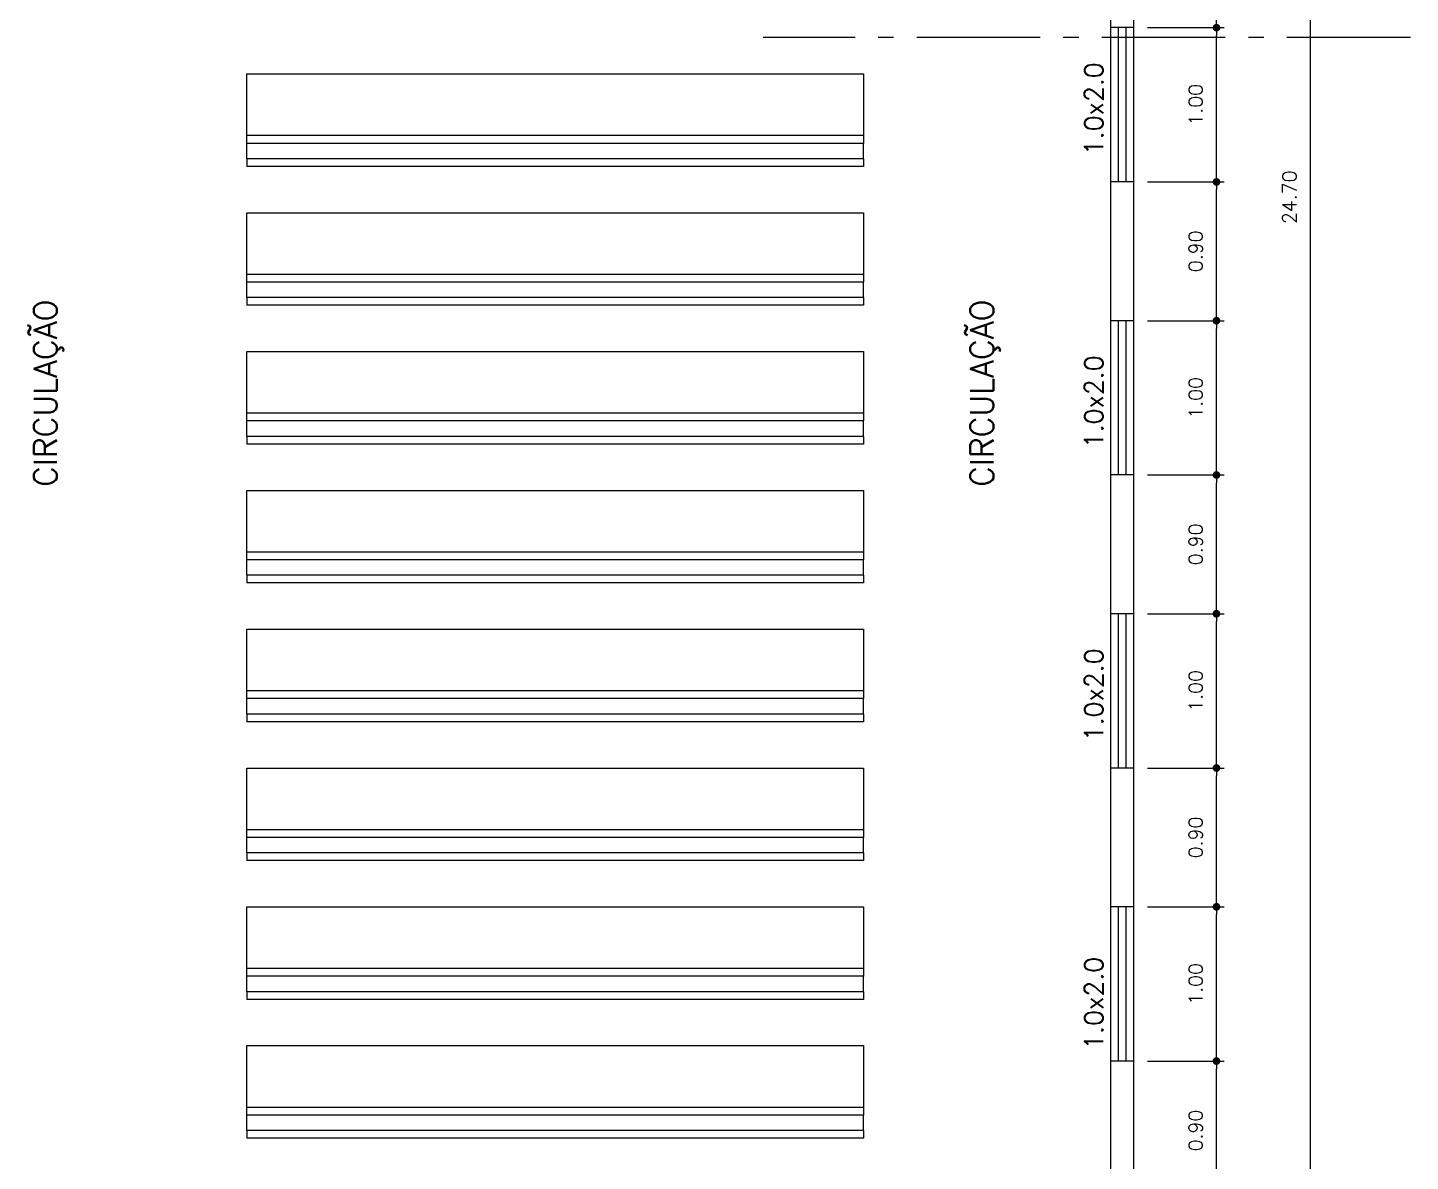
# Model space of a CAD drawing. Extents: x -230.3 to -156.5, y 53.3 to 122.6.
# Drawn here: x -166.81 to -157.85, y 85.32 to 92.67 of the extents above; entities that cross this region are included whole.
import ezdxf
from ezdxf.enums import TextEntityAlignment as Align

# ---------------------------------------------------------------- set-up
doc = ezdxf.new("R2010")
doc.units = 0
doc.header["$MEASUREMENT"] = 0
doc.linetypes.add('DASHDOT', pattern=[1.1, 0.8, -0.15, 0, -0.15])
doc.layers.get('DEFPOINTS').update_dxf_attribs({"linetype": 'CONTINUOUS'})
for name, color, linetype in [('ALVENARIA', 7, 'CONTINUOUS'), ('COTA', 1, 'CONTINUOUS'), ('HATCH', 30, 'CONTINUOUS'), ('JAPOR', 142, 'CONTINUOUS'), ('TEXTO2', 40, 'CONTINUOUS'), ('TEXTO3', 3, 'CONTINUOUS')]:
    doc.layers.add(name, color=color, linetype=linetype)
doc.styles.add('SIMPLEX', font='SIMPLEX.SHX')
doc.dimstyles.new('DIM50', dxfattribs={"dimtxt": 0.09, "dimasz": 0.05, "dimexe": 0.05, "dimexo": 0.09, "dimgap": 0.09, "dimtad": 1, "dimzin": 0, "dimdsep": 46, "dimtxsty": 'SIMPLEX', "dimblk": 'DOT', "dimcen": 0.09, "dimadec": 0, "dimazin": 0, "dimtfac": 1, "dimtix": 1, "dimtofl": 0, "dimtmove": 2, "dimatfit": 3, "dimldrblk": 'DOT', "dimfxl": 1, "dimtolj": 1, "dimtzin": 0, "dimarcsym": 0})

# ---------------------------------------------------------------- blocks, each defined once
blk = doc.blocks.new('DOT')
at = {"layer": 'ALVENARIA', "color": 0, "linetype": 'ByBlock'}
blk.add_line((-0.5, 0), (-1, 0), dxfattribs=at)
at = {"layer": 'ALVENARIA', "color": 0, "linetype": 'ByBlock', "const_width": 0.5}
blk.add_lwpolyline([(-0.25, 0, 1), (0.25, 0, 1)], format="xyb", close=True, dxfattribs=at)
blk = doc.blocks.new('*D140')
at = {"layer": 'COTA', "color": 0, "lineweight": -2}
for p, q in [((-159.5499, 85.9668), (-159.0524, 85.9668)), ((-159.1024, 85.1168), (-159.1024, 85.9168)), ((-159.5499, 85.0668), (-159.0524, 85.0668))]:
    blk.add_line(p, q, dxfattribs=at)
at = {"layer": 'DEFPOINTS', "color": 0}
for p in [(-159.6399, 85.9668), (-159.1024, 85.9668), (-159.6399, 85.0668)]:
    blk.add_point(p, dxfattribs=at)
at = {"layer": 'COTA', "color": 0, "lineweight": -2, "xscale": 0.05, "yscale": 0.05, "zscale": 0.05}
for p, rotation in [((-159.1024, 85.9668), 90), ((-159.1024, 85.0668), 270)]:
    blk.add_blockref('DOT', p, dxfattribs=dict(at, rotation=rotation))
at = {"layer": 'COTA', "color": 0, "insert": (-159.2374, 85.5168), "char_height": 0.09, "attachment_point": 5, "rotation": 90, "style": 'SIMPLEX'}
blk.add_mtext('\\A1;0.90', dxfattribs=at)
blk = doc.blocks.new('*D141')
at = {"layer": 'COTA', "color": 0, "lineweight": -2}
for p, q in [((-159.5499, 86.9668), (-159.0524, 86.9668)), ((-159.1024, 86.0168), (-159.1024, 86.9168)), ((-159.5499, 85.9668), (-159.0524, 85.9668))]:
    blk.add_line(p, q, dxfattribs=at)
at = {"layer": 'DEFPOINTS', "color": 0}
for p in [(-159.6399, 86.9668), (-159.1024, 86.9668), (-159.6399, 85.9668)]:
    blk.add_point(p, dxfattribs=at)
at = {"layer": 'COTA', "color": 0, "lineweight": -2, "xscale": 0.05, "yscale": 0.05, "zscale": 0.05}
for p, rotation in [((-159.1024, 86.9668), 90), ((-159.1024, 85.9668), 270)]:
    blk.add_blockref('DOT', p, dxfattribs=dict(at, rotation=rotation))
at = {"layer": 'COTA', "color": 0, "insert": (-159.2374, 86.4668), "char_height": 0.09, "attachment_point": 5, "rotation": 90, "style": 'SIMPLEX'}
blk.add_mtext('\\A1;1.00', dxfattribs=at)
blk = doc.blocks.new('*D142')
at = {"layer": 'COTA', "color": 0, "lineweight": -2}
for p, q in [((-159.5499, 87.8668), (-159.0524, 87.8668)), ((-159.1024, 87.0168), (-159.1024, 87.8168)), ((-159.5499, 86.9668), (-159.0524, 86.9668))]:
    blk.add_line(p, q, dxfattribs=at)
at = {"layer": 'DEFPOINTS', "color": 0}
for p in [(-159.6399, 87.8668), (-159.1024, 87.8668), (-159.6399, 86.9668)]:
    blk.add_point(p, dxfattribs=at)
at = {"layer": 'COTA', "color": 0, "lineweight": -2, "xscale": 0.05, "yscale": 0.05, "zscale": 0.05}
for p, rotation in [((-159.1024, 87.8668), 90), ((-159.1024, 86.9668), 270)]:
    blk.add_blockref('DOT', p, dxfattribs=dict(at, rotation=rotation))
at = {"layer": 'COTA', "color": 0, "insert": (-159.2374, 87.4168), "char_height": 0.09, "attachment_point": 5, "rotation": 90, "style": 'SIMPLEX'}
blk.add_mtext('\\A1;0.90', dxfattribs=at)
blk = doc.blocks.new('*D143')
at = {"layer": 'COTA', "color": 0, "lineweight": -2}
for p, q in [((-159.5499, 88.8668), (-159.0524, 88.8668)), ((-159.1024, 87.9168), (-159.1024, 88.8168)), ((-159.5499, 87.8668), (-159.0524, 87.8668))]:
    blk.add_line(p, q, dxfattribs=at)
at = {"layer": 'DEFPOINTS', "color": 0}
for p in [(-159.6399, 88.8668), (-159.1024, 88.8668), (-159.6399, 87.8668)]:
    blk.add_point(p, dxfattribs=at)
at = {"layer": 'COTA', "color": 0, "lineweight": -2, "xscale": 0.05, "yscale": 0.05, "zscale": 0.05}
for p, rotation in [((-159.1024, 88.8668), 90), ((-159.1024, 87.8668), 270)]:
    blk.add_blockref('DOT', p, dxfattribs=dict(at, rotation=rotation))
at = {"layer": 'COTA', "color": 0, "insert": (-159.2374, 88.3668), "char_height": 0.09, "attachment_point": 5, "rotation": 90, "style": 'SIMPLEX'}
blk.add_mtext('\\A1;1.00', dxfattribs=at)
blk = doc.blocks.new('*D144')
at = {"layer": 'COTA', "color": 0, "lineweight": -2}
for p, q in [((-159.5499, 89.7668), (-159.0524, 89.7668)), ((-159.1024, 88.9168), (-159.1024, 89.7168)), ((-159.5499, 88.8668), (-159.0524, 88.8668))]:
    blk.add_line(p, q, dxfattribs=at)
at = {"layer": 'DEFPOINTS', "color": 0}
for p in [(-159.6399, 89.7668), (-159.1024, 89.7668), (-159.6399, 88.8668)]:
    blk.add_point(p, dxfattribs=at)
at = {"layer": 'COTA', "color": 0, "lineweight": -2, "xscale": 0.05, "yscale": 0.05, "zscale": 0.05}
for p, rotation in [((-159.1024, 89.7668), 90), ((-159.1024, 88.8668), 270)]:
    blk.add_blockref('DOT', p, dxfattribs=dict(at, rotation=rotation))
at = {"layer": 'COTA', "color": 0, "insert": (-159.2374, 89.3168), "char_height": 0.09, "attachment_point": 5, "rotation": 90, "style": 'SIMPLEX'}
blk.add_mtext('\\A1;0.90', dxfattribs=at)
blk = doc.blocks.new('*D145')
at = {"layer": 'COTA', "color": 0, "lineweight": -2}
for p, q in [((-159.5499, 90.7668), (-159.0524, 90.7668)), ((-159.1024, 89.8168), (-159.1024, 90.7168)), ((-159.5499, 89.7668), (-159.0524, 89.7668))]:
    blk.add_line(p, q, dxfattribs=at)
at = {"layer": 'DEFPOINTS', "color": 0}
for p in [(-159.6399, 90.7668), (-159.1024, 90.7668), (-159.6399, 89.7668)]:
    blk.add_point(p, dxfattribs=at)
at = {"layer": 'COTA', "color": 0, "lineweight": -2, "xscale": 0.05, "yscale": 0.05, "zscale": 0.05}
for p, rotation in [((-159.1024, 90.7668), 90), ((-159.1024, 89.7668), 270)]:
    blk.add_blockref('DOT', p, dxfattribs=dict(at, rotation=rotation))
at = {"layer": 'COTA', "color": 0, "insert": (-159.2374, 90.2668), "char_height": 0.09, "attachment_point": 5, "rotation": 90, "style": 'SIMPLEX'}
blk.add_mtext('\\A1;1.00', dxfattribs=at)
blk = doc.blocks.new('*D146')
at = {"layer": 'COTA', "color": 0, "lineweight": -2}
for p, q in [((-159.5499, 91.6668), (-159.0524, 91.6668)), ((-159.1024, 90.8168), (-159.1024, 91.6168)), ((-159.5499, 90.7668), (-159.0524, 90.7668))]:
    blk.add_line(p, q, dxfattribs=at)
at = {"layer": 'DEFPOINTS', "color": 0}
for p in [(-159.6399, 91.6668), (-159.1024, 91.6668), (-159.6399, 90.7668)]:
    blk.add_point(p, dxfattribs=at)
at = {"layer": 'COTA', "color": 0, "lineweight": -2, "xscale": 0.05, "yscale": 0.05, "zscale": 0.05}
for p, rotation in [((-159.1024, 91.6668), 90), ((-159.1024, 90.7668), 270)]:
    blk.add_blockref('DOT', p, dxfattribs=dict(at, rotation=rotation))
at = {"layer": 'COTA', "color": 0, "insert": (-159.2374, 91.2168), "char_height": 0.09, "attachment_point": 5, "rotation": 90, "style": 'SIMPLEX'}
blk.add_mtext('\\A1;0.90', dxfattribs=at)
blk = doc.blocks.new('*D147')
at = {"layer": 'COTA', "color": 0, "lineweight": -2}
for p, q in [((-159.5499, 92.6668), (-159.0524, 92.6668)), ((-159.1024, 91.7168), (-159.1024, 92.6168)), ((-159.5499, 91.6668), (-159.0524, 91.6668))]:
    blk.add_line(p, q, dxfattribs=at)
at = {"layer": 'DEFPOINTS', "color": 0}
for p in [(-159.6399, 92.6668), (-159.1024, 92.6668), (-159.6399, 91.6668)]:
    blk.add_point(p, dxfattribs=at)
at = {"layer": 'COTA', "color": 0, "lineweight": -2, "xscale": 0.05, "yscale": 0.05, "zscale": 0.05}
for p, rotation in [((-159.1024, 92.6668), 90), ((-159.1024, 91.6668), 270)]:
    blk.add_blockref('DOT', p, dxfattribs=dict(at, rotation=rotation))
at = {"layer": 'COTA', "color": 0, "insert": (-159.2374, 92.1668), "char_height": 0.09, "attachment_point": 5, "rotation": 90, "style": 'SIMPLEX'}
blk.add_mtext('\\A1;1.00', dxfattribs=at)
blk = doc.blocks.new('*D148')
at = {"layer": 'COTA', "color": 0, "lineweight": -2}
for p, q in [((-159.5499, 93.5668), (-159.0524, 93.5668)), ((-159.1024, 92.7168), (-159.1024, 93.5168)), ((-159.5499, 92.6668), (-159.0524, 92.6668))]:
    blk.add_line(p, q, dxfattribs=at)
at = {"layer": 'DEFPOINTS', "color": 0}
for p in [(-159.6399, 93.5668), (-159.1024, 93.5668), (-159.6399, 92.6668)]:
    blk.add_point(p, dxfattribs=at)
at = {"layer": 'COTA', "color": 0, "lineweight": -2, "xscale": 0.05, "yscale": 0.05, "zscale": 0.05}
for p, rotation in [((-159.1024, 93.5668), 90), ((-159.1024, 92.6668), 270)]:
    blk.add_blockref('DOT', p, dxfattribs=dict(at, rotation=rotation))
at = {"layer": 'COTA', "color": 0, "insert": (-159.2374, 93.1168), "char_height": 0.09, "attachment_point": 5, "rotation": 90, "style": 'SIMPLEX'}
blk.add_mtext('\\A1;0.90', dxfattribs=at)
blk = doc.blocks.new('*D158')
at = {"layer": 'COTA', "color": 0, "lineweight": -2}
for p, q in [((-159.6999, 103.9168), (-158.4434, 103.9168)), ((-158.4934, 79.2671), (-158.4934, 103.8668)), ((-159.5499, 79.2171), (-158.4434, 79.2171))]:
    blk.add_line(p, q, dxfattribs=at)
at = {"layer": 'DEFPOINTS', "color": 0}
for p in [(-159.7899, 103.9168), (-158.4934, 103.9168), (-159.6399, 79.2171)]:
    blk.add_point(p, dxfattribs=at)
at = {"layer": 'COTA', "color": 0, "lineweight": -2, "xscale": 0.05, "yscale": 0.05, "zscale": 0.05}
for p, rotation in [((-158.4934, 103.9168), 90), ((-158.4934, 79.2171), 270)]:
    blk.add_blockref('DOT', p, dxfattribs=dict(at, rotation=rotation))
at = {"layer": 'COTA', "color": 0, "insert": (-158.6284, 91.567), "char_height": 0.09, "attachment_point": 5, "rotation": 90, "style": 'SIMPLEX'}
blk.add_mtext('\\A1;24.70', dxfattribs=at)

msp = doc.modelspace()

# ---------------------------------------------------------------- linework, layer by layer
at = {"layer": 'ALVENARIA'}
for p, q in [((-159.7899, 93.5668), (-159.7899, 92.6668)), ((-159.6399, 93.5668), (-159.6399, 92.6668)), ((-159.6399, 92.6668), (-159.7899, 92.6668)), ((-159.7899, 91.6668), (-159.7899, 90.7668)), ((-159.6399, 91.6668), (-159.7899, 91.6668)), ((-159.6399, 91.6668), (-159.6399, 90.7668)), ((-159.6399, 90.7668), (-159.7899, 90.7668)), ((-159.7899, 89.7668), (-159.7899, 88.8668)), ((-159.6399, 89.7668), (-159.7899, 89.7668)), ((-159.6399, 89.7668), (-159.6399, 88.8668)), ((-159.6399, 88.8668), (-159.7899, 88.8668)), ((-159.7899, 87.8668), (-159.7899, 86.9668)), ((-159.6399, 87.8668), (-159.7899, 87.8668)), ((-159.6399, 87.8668), (-159.6399, 86.9668)), ((-159.6399, 86.9668), (-159.7899, 86.9668)), ((-159.7899, 85.9668), (-159.7899, 85.0668)), ((-159.6399, 85.9668), (-159.7899, 85.9668)), ((-159.6399, 85.9668), (-159.6399, 85.0668))]:
    msp.add_line(p, q, dxfattribs=at)
at = {"layer": 'ALVENARIA', "linetype": 'DASHDOT'}
msp.add_line((-157.8454, 92.6026), (-162.0425, 92.6026), dxfattribs=at)
at = {"layer": 'HATCH'}
for p, q in [((-165.3899, 92.3668), (-161.3899, 92.3668)), ((-165.3899, 91.9168), (-165.3899, 92.3668)), ((-161.3899, 92.3668), (-161.3899, 91.9168)), ((-161.3899, 91.9668), (-165.3899, 91.9668)), ((-161.3899, 91.9168), (-165.3899, 91.9168)), ((-165.3899, 91.8168), (-165.3899, 91.9168)), ((-161.3899, 91.8168), (-161.3899, 91.9168)), ((-161.3899, 91.8168), (-165.3899, 91.8168)), ((-165.3899, 91.8168), (-165.3899, 91.7668)), ((-161.3899, 91.8168), (-161.3899, 91.7668)), ((-161.3899, 91.7668), (-165.3899, 91.7668)), ((-165.3899, 91.4668), (-161.3899, 91.4668)), ((-165.3899, 91.0168), (-165.3899, 91.4668)), ((-161.3899, 91.4668), (-161.3899, 91.0168)), ((-161.3899, 91.0668), (-165.3899, 91.0668)), ((-161.3899, 91.0168), (-165.3899, 91.0168)), ((-165.3899, 90.9168), (-165.3899, 91.0168)), ((-161.3899, 90.9168), (-161.3899, 91.0168)), ((-161.3899, 90.9168), (-165.3899, 90.9168)), ((-165.3899, 90.9168), (-165.3899, 90.8668)), ((-161.3899, 90.9168), (-161.3899, 90.8668)), ((-161.3899, 90.8668), (-165.3899, 90.8668)), ((-165.3899, 90.5668), (-161.3899, 90.5668)), ((-165.3899, 90.1168), (-165.3899, 90.5668)), ((-161.3899, 90.5668), (-161.3899, 90.1168)), ((-161.3899, 90.1668), (-165.3899, 90.1668)), ((-161.3899, 90.1168), (-165.3899, 90.1168)), ((-165.3899, 90.0168), (-165.3899, 90.1168)), ((-161.3899, 90.0168), (-161.3899, 90.1168)), ((-161.3899, 90.0168), (-165.3899, 90.0168)), ((-165.3899, 90.0168), (-165.3899, 89.9668)), ((-161.3899, 90.0168), (-161.3899, 89.9668)), ((-161.3899, 89.9668), (-165.3899, 89.9668)), ((-165.3899, 89.6668), (-161.3899, 89.6668)), ((-165.3899, 89.2168), (-165.3899, 89.6668)), ((-161.3899, 89.6668), (-161.3899, 89.2168)), ((-161.3899, 89.2668), (-165.3899, 89.2668)), ((-161.3899, 89.2168), (-165.3899, 89.2168)), ((-165.3899, 89.1168), (-165.3899, 89.2168)), ((-161.3899, 89.1168), (-161.3899, 89.2168)), ((-161.3899, 89.1168), (-165.3899, 89.1168)), ((-165.3899, 89.1168), (-165.3899, 89.0668)), ((-161.3899, 89.1168), (-161.3899, 89.0668)), ((-161.3899, 89.0668), (-165.3899, 89.0668)), ((-165.3899, 88.7668), (-161.3899, 88.7668)), ((-165.3899, 88.3168), (-165.3899, 88.7668)), ((-161.3899, 88.7668), (-161.3899, 88.3168)), ((-161.3899, 88.3668), (-165.3899, 88.3668)), ((-161.3899, 88.3168), (-165.3899, 88.3168)), ((-165.3899, 88.2168), (-165.3899, 88.3168)), ((-161.3899, 88.2168), (-161.3899, 88.3168)), ((-161.3899, 88.2168), (-165.3899, 88.2168)), ((-165.3899, 88.2168), (-165.3899, 88.1668)), ((-161.3899, 88.2168), (-161.3899, 88.1668)), ((-161.3899, 88.1668), (-165.3899, 88.1668)), ((-165.3899, 87.8668), (-161.3899, 87.8668)), ((-165.3899, 87.4168), (-165.3899, 87.8668)), ((-161.3899, 87.8668), (-161.3899, 87.4168)), ((-161.3899, 87.4668), (-165.3899, 87.4668)), ((-161.3899, 87.4168), (-165.3899, 87.4168)), ((-165.3899, 87.3168), (-165.3899, 87.4168)), ((-161.3899, 87.3168), (-161.3899, 87.4168)), ((-161.3899, 87.3168), (-165.3899, 87.3168)), ((-165.3899, 87.3168), (-165.3899, 87.2668)), ((-161.3899, 87.2668), (-165.3899, 87.2668)), ((-161.3899, 87.3168), (-161.3899, 87.2668)), ((-165.3899, 86.9668), (-161.3899, 86.9668)), ((-165.3899, 86.5168), (-165.3899, 86.9668)), ((-161.3899, 86.9668), (-161.3899, 86.5168)), ((-161.3899, 86.5668), (-165.3899, 86.5668)), ((-161.3899, 86.5168), (-165.3899, 86.5168)), ((-165.3899, 86.4168), (-165.3899, 86.5168)), ((-161.3899, 86.4168), (-161.3899, 86.5168)), ((-161.3899, 86.4168), (-165.3899, 86.4168)), ((-165.3899, 86.4168), (-165.3899, 86.3668)), ((-161.3899, 86.3668), (-165.3899, 86.3668)), ((-161.3899, 86.4168), (-161.3899, 86.3668)), ((-165.3899, 86.0668), (-161.3899, 86.0668)), ((-165.3899, 85.6168), (-165.3899, 86.0668)), ((-161.3899, 86.0668), (-161.3899, 85.6168)), ((-161.3899, 85.6668), (-165.3899, 85.6668)), ((-161.3899, 85.6168), (-165.3899, 85.6168)), ((-165.3899, 85.5168), (-165.3899, 85.6168)), ((-161.3899, 85.5168), (-161.3899, 85.6168)), ((-161.3899, 85.5168), (-165.3899, 85.5168)), ((-165.3899, 85.5168), (-165.3899, 85.4668)), ((-161.3899, 85.4668), (-165.3899, 85.4668)), ((-161.3899, 85.5168), (-161.3899, 85.4668))]:
    msp.add_line(p, q, dxfattribs=at)
at = {"layer": 'JAPOR'}
for p, q in [((-159.7899, 92.6668), (-159.7899, 91.6668)), ((-159.7399, 92.6668), (-159.7399, 91.6668)), ((-159.6899, 92.6668), (-159.6899, 91.6668)), ((-159.6399, 92.6668), (-159.6399, 91.6668)), ((-159.7899, 90.7668), (-159.7899, 89.7668)), ((-159.7399, 90.7668), (-159.7399, 89.7668)), ((-159.6899, 90.7668), (-159.6899, 89.7668)), ((-159.6899, 90.7668), (-159.6899, 89.7668)), ((-159.6399, 90.7668), (-159.6399, 89.7668)), ((-159.7899, 88.8668), (-159.7899, 87.8668)), ((-159.7399, 88.8668), (-159.7399, 87.8668)), ((-159.6899, 88.8668), (-159.6899, 87.8668)), ((-159.6399, 88.8668), (-159.6399, 87.8668)), ((-159.7899, 86.9668), (-159.7899, 85.9668)), ((-159.7399, 86.9668), (-159.7399, 85.9668)), ((-159.6899, 86.9668), (-159.6899, 85.9668)), ((-159.6899, 86.9668), (-159.6899, 85.9668)), ((-159.6399, 86.9668), (-159.6399, 85.9668))]:
    msp.add_line(p, q, dxfattribs=at)

# ---------------------------------------------------------------- texts
at = {"layer": 'TEXTO2', "style": 'SIMPLEX'}
for p in [(-159.8373, 92.1411), (-159.8373, 90.2411), (-159.8373, 88.3411), (-159.8373, 86.3411)]:
    msp.add_text('1.0x2.0', height=0.12, rotation=90, dxfattribs=at).set_placement(p, align=Align.CENTER)
at = {"layer": 'TEXTO3', "style": 'SIMPLEX'}
for p in [(-166.621, 90.2967), (-160.5483, 90.2967)]:
    msp.add_text('CIRCULAÇÃO', height=0.15, rotation=90, dxfattribs=at).set_placement(p, align=Align.CENTER)

# ---------------------------------------------------------------- dimensions: what is measured, and where the dimension line sits
at = {"layer": 'COTA'}
for base, p1, p2, picture, middle in [((-158.4934, 103.9168), (-159.6399, 79.2171), (-159.7899, 103.9168), '*D158', (-158.6284, 91.567)), ((-159.1024, 93.5668), (-159.6399, 92.6668), (-159.6399, 93.5668), '*D148', (-159.2374, 93.1168)), ((-159.1024, 92.6668), (-159.6399, 91.6668), (-159.6399, 92.6668), '*D147', (-159.2374, 92.1668)), ((-159.1024, 91.6668), (-159.6399, 90.7668), (-159.6399, 91.6668), '*D146', (-159.2374, 91.2168)), ((-159.1024, 90.7668), (-159.6399, 89.7668), (-159.6399, 90.7668), '*D145', (-159.2374, 90.2668)), ((-159.1024, 89.7668), (-159.6399, 88.8668), (-159.6399, 89.7668), '*D144', (-159.2374, 89.3168)), ((-159.1024, 88.8668), (-159.6399, 87.8668), (-159.6399, 88.8668), '*D143', (-159.2374, 88.3668)), ((-159.1024, 87.8668), (-159.6399, 86.9668), (-159.6399, 87.8668), '*D142', (-159.2374, 87.4168)), ((-159.1024, 86.9668), (-159.6399, 85.9668), (-159.6399, 86.9668), '*D141', (-159.2374, 86.4668)), ((-159.1024, 85.9668), (-159.6399, 85.0668), (-159.6399, 85.9668), '*D140', (-159.2374, 85.5168))]:
    dim = msp.add_linear_dim(base=base, p1=p1, p2=p2, angle=90, dimstyle='DIM50', dxfattribs=at)
    dim.commit()
    dim.dimension.update_dxf_attribs({"geometry": picture, "text_midpoint": middle})

doc.saveas('drawing.dxf')
